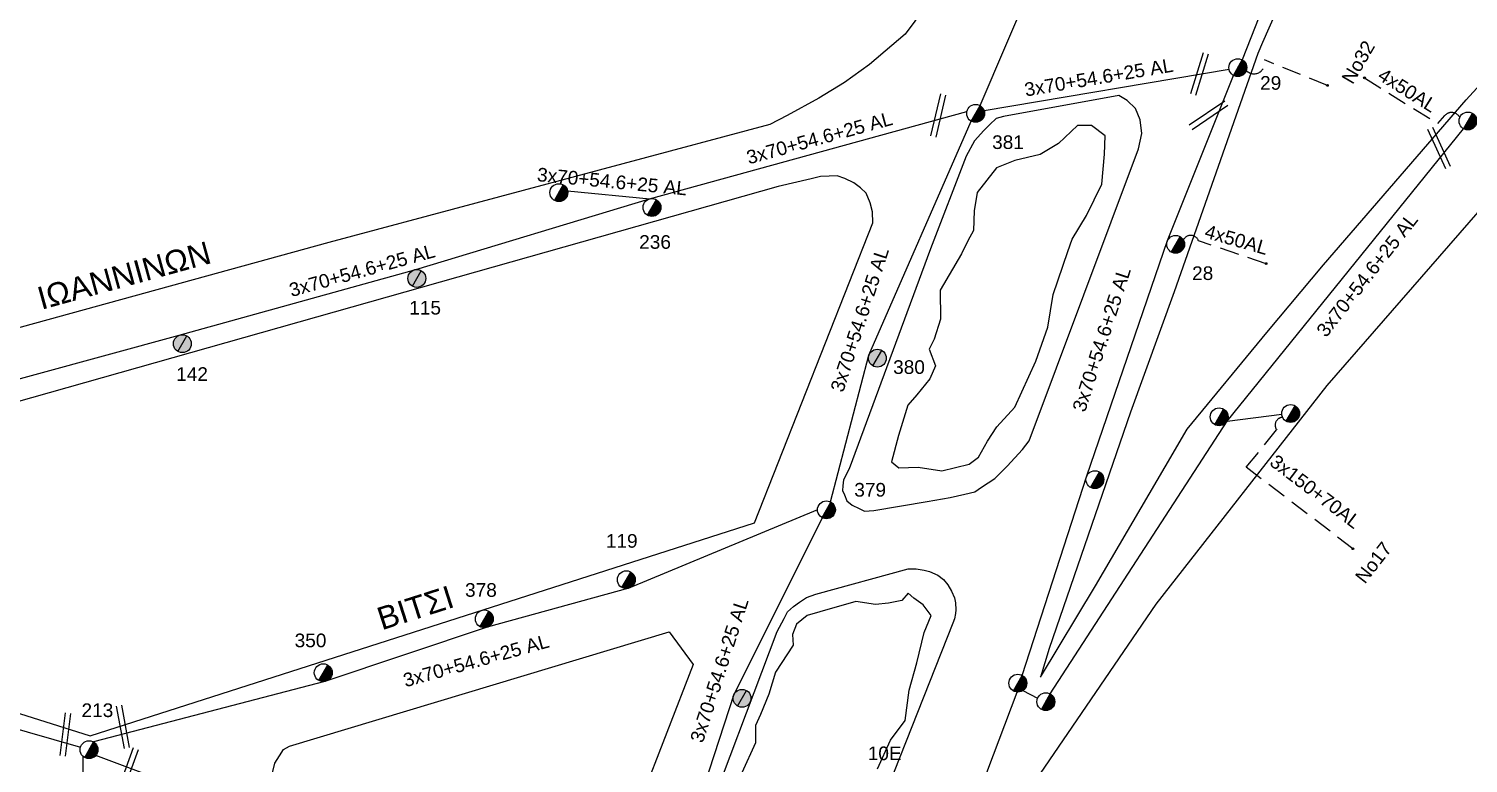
# Model space of a CAD drawing. Header units: millimetres. Extents: x 1421 to 10994, y 848 to 1896.
# Drawn here: x 9621.2 to 9811.2, y 1472.3 to 1569.3 of the extents above; entities that cross this region are included whole.
import ezdxf
from ezdxf.enums import TextEntityAlignment as Align

# ---------------------------------------------------------------- set-up
doc = ezdxf.new("R2010")
doc.units = ezdxf.units.MM
doc.linetypes.add('DASHED', pattern=[19.05, 12.7, -6.35])
for name, color, linetype, lineweight in [('3x150+70AL', 7, 'DASHED', 30), ('3x70+54.6+25 AL', 7, 'SYN_LINE', 30), ('Άγνωστα', 7, 'Continuous', 30), ('Υπόγεια καλώδια Παροχών ΧΤ   4x50AL', 7, 'DASHED', 30)]:
    doc.layers.add(name, color=color, linetype=linetype, lineweight=lineweight)
for name, color, linetype in [('TEXT ΚΑΛΩΔΙΩΝ', 7, 'Continuous'), ('ΑΓΝΩΣΤΟ ΥΠΟΓΕΙΟ ΚΑΛΩΔΙΟ', 7, 'DASHED'), ('Στύλος Ξύλινος', 7, 'Continuous'), ('Στύλος Ξύλινος @ 1', 7, 'Continuous'), ('Στύλος ΦΜ', 7, 'Continuous'), ('Στύλος ΦΜ @ 1', 7, 'Continuous'), ('Συνδέσεις', 7, 'Continuous'), ('Τομή', 7, 'Continuous'), ('Υπόβαθρο ΔΕΗ', 7, 'Continuous')]:
    doc.layers.add(name, color=color, linetype=linetype)
doc.styles.add('arial', font='arial.ttf', dxfattribs={"height": 3})
doc.styles.get("Standard").update_dxf_attribs({"font": 'arial.ttf', "height": 1.8})
doc.linetypes.add('SYN_LINE', pattern='A,0.5,-0.0001,["/\\/\\/\\/",Standard,S=0.1,R=0,X=0,Y=-0.05],-0.25', length=0.7501)

# ---------------------------------------------------------------- blocks, each defined once
blk = doc.blocks.new('ΥΠΑΡΧΩΝ ΤΣΙΜΕΝΤΕΝΙΟΣ ΣΤΥΛΟΣ')
at = {"layer": 'Στύλος ΦΜ'}
blk.add_hatch(color=7, dxfattribs=at).paths.add_polyline_path([(-1.29, -2.28, 0.574793), (2.62, 0, 0.268822), (1.3, 2.27)])
at = {"layer": 'Στύλος ΦΜ', "color": 7}
blk.add_line((-1.29, -2.28), (1.3, 2.27), dxfattribs=at)
blk.add_circle((0, 0), 2.62, dxfattribs=at)
at = {"layer": 'Στύλος ΦΜ', "flags": 4}
for tag, p in [('ΑΡΙΘΜΟΣ', (-4.68, 8.05)), ('ΤΥΠΟΣ', (-4.91, 3.03))]:
    blk.add_attdef(tag, p, '', height=4, dxfattribs=at)
blk = doc.blocks.new('ΥΠΑΡΧΩΝ ΞΥΛΙΝΟΣ ΣΤΥΛΟΣ')
at = {"layer": 'Στύλος Ξύλινος'}
h = blk.add_hatch(color=7, dxfattribs=at)
h.paths.add_polyline_path([(-2.62, 0, 0.270008), (-1.29, -2.28), (1.3, 2.27, 0.576266)])
h.paths.add_polyline_path([(-1.29, -2.28, 0.574793), (2.62, 0, 0.268822), (1.3, 2.27)])
at = {"layer": 'Στύλος Ξύλινος', "color": 7}
blk.add_line((-1.29, -2.28), (1.3, 2.27), dxfattribs=at)
blk.add_circle((0, 0), 2.62, dxfattribs=at)
at = {"layer": 'Στύλος Ξύλινος', "color": 1, "flags": 4}
for tag, p in [('ΑΡΙΘΜΟΣ', (-4.91, 8.6)), ('ΤΥΠΟΣ', (-4.85, 3.39))]:
    blk.add_attdef(tag, p, '', height=4, dxfattribs=at)
blk = doc.blocks.new('_ΣΥΝΔΕΣΗ')
at = {"layer": 'Συνδέσεις', "linetype": 'SYN_LINE', "ltscale": 40}
blk.add_hatch(color=256, dxfattribs=at).paths.add_polyline_path([(0.5, -0.01, 1), (-0.5, -0.01, 1)])
at = {"layer": 'Συνδέσεις'}
blk.add_circle((0, -0.01), 0.5, dxfattribs=at)
blk = doc.blocks.new('ΤΟΜΗ')
at = {"layer": 'Τομή', "ltscale": 40}
for p, q in [((11.33, -0.65), (-11.4, -0.65)), ((11.33, -3.42), (-11.4, -3.42))]:
    blk.add_line(p, q, dxfattribs=at)

msp = doc.modelspace()

# ---------------------------------------------------------------- linework, layer by layer
at = {"layer": '3x150+70AL', "color": 6, "linetype": 'DASHED', "lineweight": -3, "ltscale": 0.2}
msp.add_lwpolyline([(9796, 1500.65), (9781.91, 1511.4), (9785.93, 1516.36, -0.603694), (9786.7, 1517.99, -14.843189)], format="xyb", dxfattribs=at)
at = {"layer": '3x70+54.6+25 AL', "color": 133, "linetype": 'SYN_LINE', "lineweight": -3, "ltscale": 15}
msp.add_lwpolyline([(9819.75, 1654.16), (9805.54, 1624.55), (9792.56, 1593.65), (9781.39, 1565.19)], dxfattribs=at)
at = {"layer": '3x70+54.6+25 AL', "color": 62, "linetype": 'SYN_LINE', "lineweight": -3, "ltscale": 15}
for points in [[(9746.76, 1559.15), (9761.12, 1592.77)], [(9747.3, 1558.51), (9779.64, 1563.97)], [(9727, 1506.83), (9732.1, 1526.19), (9745.6, 1557.1)], [(9725.3, 1505.77), (9700.38, 1495.42), (9681.69, 1490.27), (9660.24, 1483.11), (9629.71, 1475.13)], [(9707.13, 1459.44), (9714.29, 1481.42), (9725.95, 1504.72)]]:
    msp.add_lwpolyline(points, dxfattribs=at)
at = {"layer": '3x70+54.6+25 AL', "color": 6, "lineweight": -3, "ltscale": 15}
for points in [[(9752.33, 1483.91), (9760.87, 1510.29), (9771.52, 1541.33), (9780.22, 1563.14)], [(9756.03, 1481.47), (9779.37, 1517.51), (9810.6, 1556.11)], [(9741.4, 1454.53), (9751.68, 1481.71)], [(9752.43, 1481.93), (9754.37, 1480.93)]]:
    msp.add_lwpolyline(points, dxfattribs=at)
at = {"layer": '3x70+54.6+25 AL', "color": 27, "linetype": 'SYN_LINE', "lineweight": -3, "ltscale": 15}
for points in [[(9565.37, 1506.85), (9589.49, 1514.63), (9612.46, 1521.04), (9641.04, 1528.83), (9672.28, 1537.51), (9703.11, 1546.84), (9745.04, 1558.39)], [(9706.76, 1447.17), (9679.89, 1455.95), (9654.75, 1464.04), (9630.03, 1473.35)]]:
    msp.add_lwpolyline(points, dxfattribs=at)
at = {"layer": '3x70+54.6+25 AL', "color": 27, "linetype": 'SYN_LINE', "lineweight": -3, "ltscale": 10}
msp.add_lwpolyline([(9692.31, 1547.9), (9703.17, 1546.86)], dxfattribs=at)
at = {"layer": '3x70+54.6+25 AL', "color": 6, "lineweight": -3, "ltscale": 8}
msp.add_lwpolyline([(9779.37, 1517.51), (9786.59, 1518.43)], dxfattribs=at)
at = {"layer": '3x70+54.6+25 AL', "color": 5, "linetype": 'SYN_LINE', "lineweight": -3, "ltscale": 15}
msp.add_lwpolyline([(9567.02, 1494.68), (9596.59, 1483.48), (9628, 1474.44)], dxfattribs=at)
at = {"layer": '3x70+54.6+25 AL', "color": 27, "linetype": 'SYN_LINE', "lineweight": -3, "ltscale": 11}
msp.add_lwpolyline([(9628.31, 1473.26), (9628.4, 1463.24)], dxfattribs=at)
at = {"layer": 'ΑΓΝΩΣΤΟ ΥΠΟΓΕΙΟ ΚΑΛΩΔΙΟ', "color": 133, "linetype": 'DASHED', "lineweight": -3, "ltscale": 0.2}
msp.add_lwpolyline([(9792.62, 1561.83), (9784.3, 1565.19, -0.787855), (9781.92, 1563.79, 2.712745)], format="xyb", dxfattribs=at)
at = {"layer": 'Υπόβαθρο ΔΕΗ', "lineweight": -3, "ltscale": 0.1}
for points in [[(9786.74, 1573.59), (9784.04, 1567.47), (9783.42, 1566.05), (9772.38, 1534.58), (9766.62, 1518.69), (9755.87, 1487.46), (9754.76, 1483.7), (9762, 1495.76), (9771.2, 1511.44), (9774.13, 1516.44), (9784.65, 1529.21), (9792.1, 1538.14), (9810.93, 1559.9), (9833.01, 1584.06)], [(9739.41, 1572.02), (9736.86, 1568.59), (9735.1, 1567.09), (9732.19, 1564.57), (9728.88, 1562.19), (9725.47, 1560.15), (9721.3, 1557.85), (9718.99, 1556.65), (9660.79, 1541.06), (9539.36, 1507.69)], [(9826.18, 1560.8), (9792.54, 1522.19), (9769.97, 1493.34), (9754.03, 1469.98), (9741.68, 1448.19), (9740.98, 1445.92), (9740.56, 1444.55), (9740.66, 1442.04), (9740.73, 1440.38), (9741.99, 1438.22), (9743.07, 1436.36), (9745.18, 1434.45), (9747.14, 1432.75), (9748.52, 1431.85), (9798.71, 1415.24), (9801.67, 1415.2), (9803.64, 1415.17), (9805.39, 1415.15), (9807.04, 1416.11), (9809.05, 1417.27), (9811.25, 1419.08)], [(9602.33, 1484.44), (9629.27, 1475.96), (9716.99, 1504.06), (9732.62, 1543.67), (9732.56, 1545.14), (9732.24, 1546.34), (9731.71, 1547.59), (9731, 1548.29), (9730.11, 1548.98), (9728.91, 1549.55), (9727.91, 1549.87), (9726.84, 1549.83), (9725.7, 1549.81), (9724.47, 1549.51), (9720.13, 1548.48), (9590.84, 1511.92)], [(9709.74, 1462.52), (9719.97, 1489.7), (9720.89, 1491.44), (9721.35, 1492.31), (9722.15, 1493.02), (9722.93, 1493.59), (9723.86, 1494.22), (9725.08, 1494.64), (9737.29, 1498), (9738.35, 1498), (9739.39, 1497.8), (9740.1, 1497.66), (9741.18, 1497.15), (9741.93, 1496.57), (9742.51, 1495.87), (9743.01, 1495.06), (9743.4, 1494.15), (9743.54, 1493.5), (9743.56, 1492.56), (9743.51, 1492.08), (9743.38, 1491.39), (9743.17, 1490.81), (9726.1, 1447.62)], [(9733.24, 1471.6), (9734.95, 1475.36), (9736.87, 1477.95), (9737.41, 1481.98), (9738.44, 1485.6), (9739.4, 1489.6), (9740.29, 1491.85), (9739.26, 1493.23), (9738.04, 1494.11), (9737.28, 1494.79), (9736.46, 1493.83), (9734.66, 1493.44), (9732.98, 1493.29), (9730.38, 1493.67), (9725.63, 1492.3), (9723.94, 1491.81), (9722.52, 1490.7), (9722.02, 1489.3), (9722.1, 1487.93), (9719.78, 1484.35), (9718.9, 1481.42), (9717.76, 1478.77), (9717.14, 1477.31), (9717.1, 1475), (9715.32, 1471.04)]]:
    msp.add_lwpolyline(points, dxfattribs=at)
for points in [[(9765.07, 1560.47), (9749.84, 1557.71), (9748.9, 1557.44), (9748.07, 1556.67), (9747.25, 1555.89), (9746.04, 1554.51), (9744.92, 1552.48), (9740.22, 1540.24), (9729.47, 1511.2), (9728.74, 1509.75), (9728.67, 1508.93), (9728.62, 1508.35), (9728.86, 1507.77), (9729.19, 1506.98), (9729.87, 1506.4), (9730.81, 1505.94), (9731.53, 1505.59), (9732.74, 1505.7), (9739.77, 1506.88), (9742.82, 1507.39), (9744.74, 1507.84), (9746.08, 1508.15), (9746.94, 1508.77), (9748.72, 1509.92), (9750.34, 1511.54), (9752.38, 1513.77), (9753.27, 1514.91), (9767.67, 1553.43), (9768.12, 1555.47), (9767.9, 1557.29), (9767.3, 1558.76), (9766.19, 1559.82)], [(9759.62, 1556.54), (9757.13, 1554.16), (9754.69, 1552.72), (9751.36, 1551.89), (9748.92, 1550.95), (9746.38, 1547.68), (9745.99, 1545.25), (9745.88, 1542.65), (9745.16, 1541.32), (9744.33, 1539.6), (9741.5, 1534.79), (9741.53, 1530.98), (9740.69, 1528.31), (9740.06, 1526.98), (9740.9, 1524.81), (9740.13, 1523.06), (9738.44, 1520.96), (9737.25, 1519.62), (9735.99, 1515.61), (9735.07, 1512.11), (9736.06, 1511.34), (9738.58, 1511.41), (9741.74, 1510.92), (9745.32, 1511.83), (9746.58, 1512.74), (9747.77, 1514.84), (9748.96, 1516.73), (9751.35, 1519.33), (9754.15, 1525.42), (9755.7, 1529.91), (9756.41, 1534.21), (9758.37, 1539.89), (9758.94, 1541.54), (9760.83, 1544.65), (9762.86, 1548.79), (9763.21, 1552.73), (9763.28, 1555.18), (9761.46, 1556.51)], [(9705.73, 1489.69), (9708.88, 1485.38), (9698.47, 1458.43), (9692.63, 1454.86), (9655.88, 1466.53), (9655.15, 1467.01), (9654.5, 1468.01), (9653.94, 1469.33), (9653.35, 1471.05), (9653.64, 1472.32), (9654.26, 1473.31), (9654.81, 1474.14), (9655.61, 1474.59)]]:
    msp.add_lwpolyline(points, close=True, dxfattribs=at)
at = {"layer": 'Υπόγεια καλώδια Παροχών ΧΤ   4x50AL', "color": 5, "linetype": 'DASHED', "lineweight": -3, "ltscale": 0.2}
msp.add_lwpolyline([(9797.52, 1562.81), (9807.19, 1556.79), (9808.13, 1557.84, -0.526673), (9810.09, 1557.6, -3.335133)], format="xyb", dxfattribs=at)
at = {"layer": 'Υπόγεια καλώδια Παροχών ΧΤ   4x50AL', "color": 6, "linetype": 'DASHED', "lineweight": -3, "ltscale": 0.2}
msp.add_lwpolyline([(9784.52, 1538.28), (9775.61, 1541.29, 0.667047), (9773.61, 1541.41, 9.907964)], format="xyb", dxfattribs=at)

# ---------------------------------------------------------------- block references
at = {"layer": 'Στύλος Ξύλινος @ 1', "lineweight": -3, "ltscale": 40}
ref = msp.add_blockref('ΥΠΑΡΧΩΝ ΞΥΛΙΝΟΣ ΣΤΥΛΟΣ', (9672.4, 1536.34), dxfattribs=dict(at, xscale=0.4499999999998181, yscale=0.4499999999998181, zscale=0.4499999999998181))
ref.add_attrib('ΑΡΙΘΜΟΣ', '115', (9671.4, 1531.57), dxfattribs={"layer": 'Στύλος Ξύλινος', "height": 1.8, "flags": 4})
ref = msp.add_blockref('ΥΠΑΡΧΩΝ ΞΥΛΙΝΟΣ ΣΤΥΛΟΣ', (9641.45, 1527.72), dxfattribs=dict(at, xscale=0.4499999999998181, yscale=0.4499999999998181, zscale=0.4499999999998181))
ref.add_attrib('ΑΡΙΘΜΟΣ', '142', (9640.63, 1522.81), dxfattribs={"layer": 'Στύλος Ξύλινος', "height": 1.8, "flags": 4})
ref = msp.add_blockref('ΥΠΑΡΧΩΝ ΞΥΛΙΝΟΣ ΣΤΥΛΟΣ', (9733.21, 1525.81), dxfattribs=dict(at, xscale=0.4499999999998181, yscale=0.4499999999998181, zscale=0.4499999999998181))
ref.add_attrib('ΑΡΙΘΜΟΣ', '380', (9735.29, 1523.73), dxfattribs={"layer": 'Στύλος Ξύλινος', "height": 1.8, "flags": 4})
at = {"layer": 'Στύλος Ξύλινος @ 1', "lineweight": -3, "ltscale": 40, "xscale": 0.4499999999998181, "yscale": 0.4499999999998181, "zscale": 0.4499999999998181}
msp.add_blockref('ΥΠΑΡΧΩΝ ΞΥΛΙΝΟΣ ΣΤΥΛΟΣ', (9715.34, 1480.9), dxfattribs=at)
at = {"layer": 'Στύλος ΦΜ @ 1', "color": 1, "lineweight": -3, "ltscale": 40}
ref = msp.add_blockref('ΥΠΑΡΧΩΝ ΤΣΙΜΕΝΤΕΝΙΟΣ ΣΤΥΛΟΣ', (9780.8, 1564.17), dxfattribs=dict(at, xscale=0.4499999999998181, yscale=0.4499999999998181, zscale=0.4499999999998181))
ref.add_attrib('ΑΡΙΘΜΟΣ', '29', (9783.74, 1561.25), dxfattribs={"layer": 'Στύλος ΦΜ', "height": 1.8, "flags": 4})
ref = msp.add_blockref('ΥΠΑΡΧΩΝ ΤΣΙΜΕΝΤΕΝΙΟΣ ΣΤΥΛΟΣ', (9746.18, 1558.13), dxfattribs=dict(at, xscale=0.4499999999998181, yscale=0.4499999999998181, zscale=0.4499999999998181))
ref.add_attrib('ΑΡΙΘΜΟΣ', '381', (9748.36, 1553.43), dxfattribs={"layer": 'Στύλος ΦΜ', "height": 1.8, "flags": 4})
at = {"layer": 'Στύλος ΦΜ @ 1', "color": 1, "lineweight": -3, "ltscale": 40, "xscale": 0.4499999999998181, "yscale": 0.4499999999998181, "zscale": 0.4499999999998181}
for p in [(9811.18, 1557.13), (9691.16, 1547.67), (9778.33, 1518.06), (9787.77, 1518.5), (9761.93, 1509.77), (9751.75, 1482.89), (9755.45, 1480.45)]:
    msp.add_blockref('ΥΠΑΡΧΩΝ ΤΣΙΜΕΝΤΕΝΙΟΣ ΣΤΥΛΟΣ', p, dxfattribs=at)
at = {"layer": 'Στύλος ΦΜ @ 1', "color": 1, "lineweight": -3, "ltscale": 40}
ref = msp.add_blockref('ΥΠΑΡΧΩΝ ΤΣΙΜΕΝΤΕΝΙΟΣ ΣΤΥΛΟΣ', (9703.45, 1545.71), dxfattribs=dict(at, xscale=0.4499999999998181, yscale=0.4499999999998181, zscale=0.4499999999998181))
ref.add_attrib('ΑΡΙΘΜΟΣ', '236', (9701.76, 1540.25), dxfattribs={"layer": 'Στύλος ΦΜ', "height": 1.8, "flags": 4})
ref = msp.add_blockref('ΥΠΑΡΧΩΝ ΤΣΙΜΕΝΤΕΝΙΟΣ ΣΤΥΛΟΣ', (9772.59, 1540.84), dxfattribs=dict(at, xscale=0.4499999999998181, yscale=0.4499999999998181, zscale=0.4499999999998181))
ref.add_attrib('ΑΡΙΘΜΟΣ', '28', (9774.76, 1536.13), dxfattribs={"layer": 'Στύλος ΦΜ', "height": 1.8, "flags": 4})
ref = msp.add_blockref('ΥΠΑΡΧΩΝ ΤΣΙΜΕΝΤΕΝΙΟΣ ΣΤΥΛΟΣ', (9726.48, 1505.78), dxfattribs=dict(at, xscale=0.4499999999998181, yscale=0.4499999999998181, zscale=0.4499999999998181))
ref.add_attrib('ΑΡΙΘΜΟΣ', '379', (9730.16, 1507.53), dxfattribs={"layer": 'Στύλος ΦΜ', "height": 1.8, "flags": 4})
ref = msp.add_blockref('ΥΠΑΡΧΩΝ ΤΣΙΜΕΝΤΕΝΙΟΣ ΣΤΥΛΟΣ', (9700.06, 1496.55), dxfattribs=dict(at, xscale=0.4499999999998181, yscale=0.4499999999998181, zscale=0.4499999999998181))
ref.add_attrib('ΑΡΙΘΜΟΣ', '119', (9697.36, 1500.78), dxfattribs={"layer": 'Στύλος ΦΜ', "height": 1.8, "flags": 4})
ref = msp.add_blockref('ΥΠΑΡΧΩΝ ΤΣΙΜΕΝΤΕΝΙΟΣ ΣΤΥΛΟΣ', (9681.31, 1491.38), dxfattribs=dict(at, xscale=0.4499999999998181, yscale=0.4499999999998181, zscale=0.4499999999998181))
ref.add_attrib('ΑΡΙΘΜΟΣ', '378', (9678.77, 1494.3), dxfattribs={"layer": 'Στύλος ΦΜ', "height": 1.8, "flags": 4})
ref = msp.add_blockref('ΥΠΑΡΧΩΝ ΤΣΙΜΕΝΤΕΝΙΟΣ ΣΤΥΛΟΣ', (9660.05, 1484.27), dxfattribs=dict(at, xscale=0.4499999999998181, yscale=0.4499999999998181, zscale=0.4499999999998181))
ref.add_attrib('ΑΡΙΘΜΟΣ', '350', (9656.27, 1487.64), dxfattribs={"layer": 'Στύλος ΦΜ', "height": 1.8, "flags": 4})
ref = msp.add_blockref('ΥΠΑΡΧΩΝ ΤΣΙΜΕΝΤΕΝΙΟΣ ΣΤΥΛΟΣ', (9629.13, 1474.11), dxfattribs=dict(at, xscale=0.4499999999998181, yscale=0.4499999999998181, zscale=0.4499999999998181))
ref.add_attrib('ΑΡΙΘΜΟΣ', '213', (9628.13, 1478.42), dxfattribs={"layer": 'Στύλος ΦΜ', "height": 1.8, "flags": 4})
ref = msp.add_blockref('ΥΠΑΡΧΩΝ ΤΣΙΜΕΝΤΕΝΙΟΣ ΣΤΥΛΟΣ', (9735.94, 1468.09), dxfattribs=dict(at, xscale=0.4499999999998181, yscale=0.4499999999998181, zscale=0.4499999999998181))
ref.add_attrib('ΤΥΠΟΣ', '10E', (9731.94, 1472.73), dxfattribs={"layer": 'Στύλος ΦΜ', "height": 1.8, "flags": 4})
at = {"layer": 'Συνδέσεις', "lineweight": -3, "xscale": 0.25, "yscale": 0.25, "zscale": 0.25}
for p in [(9797.52, 1562.82), (9792.62, 1561.83), (9784.52, 1538.29), (9796, 1500.65)]:
    msp.add_blockref('_ΣΥΝΔΕΣΗ', p, dxfattribs=at)
at = {"layer": 'Τομή', "lineweight": -3}
for p, xscale, yscale, zscale, rotation in [((9775.25, 1563.48), 0.2499999999999998, 0.2499999999999998, 0.2499999999999998, 72.83796038263934), ((9740.73, 1557.97), 0.2499999999999999, 0.2499999999999999, 0.2499999999999999, 76.90335025240005), ((9777.2, 1557.48), 0.2499999999999999, 0.2499999999999999, 0.2499999999999999, 214.1629233255578), ((9806.88, 1553.39), 0.2499999999999999, 0.2499999999999999, 0.2499999999999999, 114.5709447189546), ((9625.46, 1476.17), 0.2499999999999999, 0.2499999999999999, 0.2499999999999999, 82.90296140223222), ((9633.07, 1477.05), 0.2499999999999999, 0.2499999999999999, 0.2499999999999999, 100.4360146250967), ((9634.84, 1471.41), 0.2499999999999998, 0.2499999999999998, 0.2499999999999998, 250.2423229302375)]:
    msp.add_blockref('ΤΟΜΗ', p, dxfattribs=dict(at, xscale=xscale, yscale=yscale, zscale=zscale, rotation=rotation))

# ---------------------------------------------------------------- texts
at = {"layer": 'TEXT ΚΑΛΩΔΙΩΝ', "lineweight": -3, "ltscale": 15, "style": 'arial'}
for rotation, p in [(9.5834, (9762.44, 1562.89)), (15.4051, (9725.56, 1554.89)), (354.5198, (9698.18, 1549.14)), (51.9134, (9797.87, 1536.81)), (15.5296, (9665.17, 1537.4)), (72.1461, (9730.87, 1530.91)), (72.1461, (9762.81, 1528.3)), (72.1461, (9712.34, 1484.61)), (15.5296, (9680.22, 1485.87))]:
    msp.add_text('3x70+54.6+25 AL', height=1.8, rotation=rotation, dxfattribs=at).set_placement(p, align=Align.MIDDLE_CENTER)
at = {"layer": 'TEXT ΚΑΛΩΔΙΩΝ', "lineweight": -3, "ltscale": 0.2, "style": 'arial'}
for s, rotation, p in [('4x50AL', 327.798, (9803.21, 1561.2)), ('4x50AL', 344.0808, (9780.63, 1541.45)), (' 3x150+70AL', 322.6486, (9790.77, 1508.41))]:
    msp.add_text(s, height=1.8, rotation=rotation, dxfattribs=at).set_placement(p, align=Align.MIDDLE_CENTER)
at = {"layer": 'Άγνωστα', "lineweight": -3, "ltscale": 0.2, "char_height": 1.8, "width": 18.6352, "attachment_point": 1, "style": 'arial'}
for s, insert, rotation in [('No32', (9794.4, 1562.76), 59.6745), ('No17', (9796.15, 1497.01), 52)]:
    msp.add_mtext(s, dxfattribs=dict(at, insert=insert, rotation=rotation))
at = {"layer": 'Υπόβαθρο ΔΕΗ', "lineweight": -3, "ltscale": 0.1, "style": 'arial'}
for s, rotation, p in [('ΙΩΑΝΝΙΝΩΝ', 15.3646, (9633.75, 1536.74)), ('ΒΙΤΣΙ', 17.7616, (9672.21, 1492.86))]:
    msp.add_text(s, height=3, rotation=rotation, dxfattribs=at).set_placement(p, align=Align.MIDDLE_CENTER)

doc.saveas('drawing.dxf')
